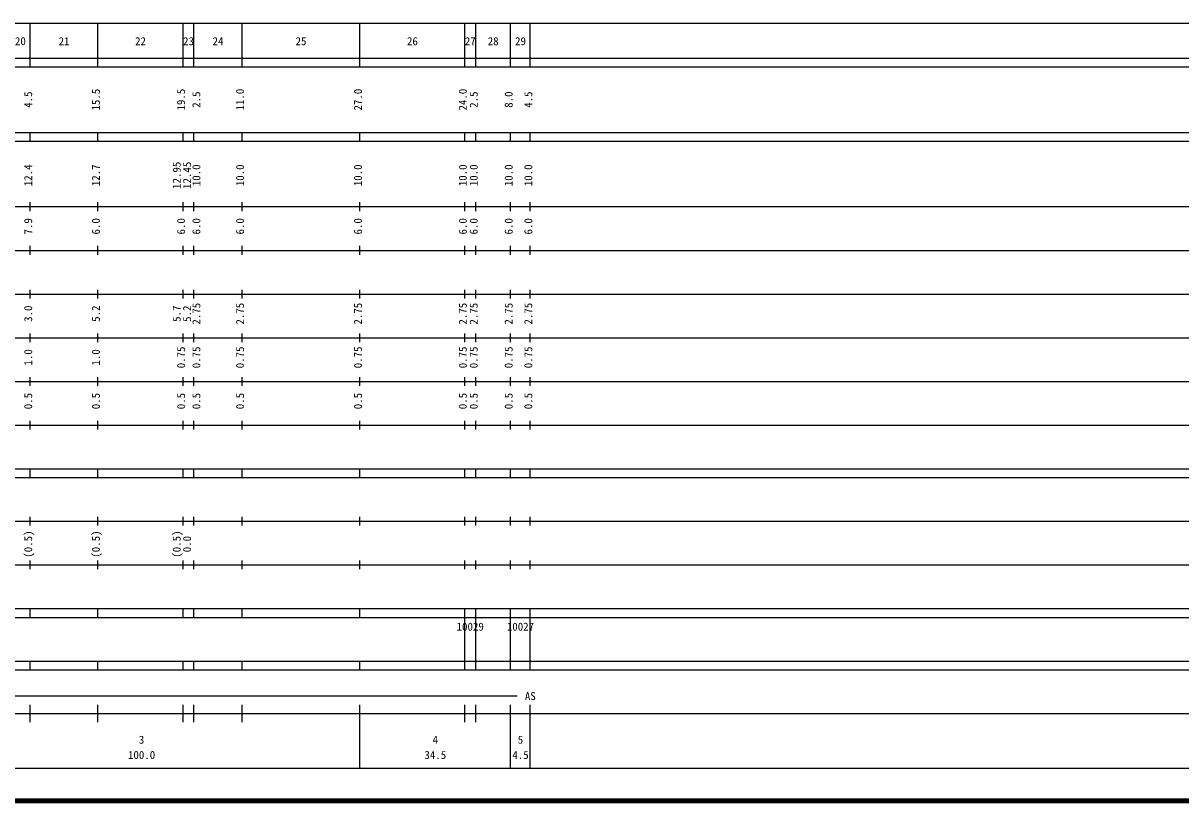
# Model space of a CAD drawing. Units: millimetres on the paper, enlarged 1000 times. Extents: x 40000 to 680000, y 20000 to 380000.
# Drawn here: x 190885 to 455938, y 20000 to 198000 of the extents above; entities that cross this region are included whole.
import ezdxf
from ezdxf.enums import TextEntityAlignment as Align

# ---------------------------------------------------------------- set-up
doc = ezdxf.new("R2010")
doc.units = ezdxf.units.MM
doc.header["$LTSCALE"] = 1000
doc.layers.add('S-TTL', color=2, linetype='Continuous', lineweight=140)
doc.layers.add('S-TTL-BAND', color=7, linetype='Continuous', lineweight=25)
doc.styles.add('ＭＳ ゴシック', font='')
doc.styles.get('ＭＳ ゴシック').set_extended_font_data('MS Gothic')

msp = doc.modelspace()

# ---------------------------------------------------------------- linework, layer by layer
at = {"layer": 'S-TTL'}
msp.add_line((40000, 20000), (680000, 20000), dxfattribs=at)
at = {"layer": 'S-TTL-BAND'}
for p, q in [((68000, 198000), (579000, 198000)), ((192500, 188000), (192500, 198000)), ((208000, 188000), (208000, 198000)), ((227500, 188000), (227500, 198000)), ((230000, 188000), (230000, 198000)), ((241000, 188000), (241000, 198000)), ((268000, 188000), (268000, 198000)), ((292000, 188000), (292000, 198000)), ((294500, 188000), (294500, 198000)), ((302500, 188000), (302500, 198000)), ((307000, 188000), (307000, 198000)), ((40000, 190000), (579000, 190000)), ((40000, 188000), (579000, 188000)), ((40000, 173000), (579000, 173000)), ((192500, 171000), (192500, 173000)), ((208000, 171000), (208000, 173000)), ((227500, 171000), (227500, 173000)), ((230000, 171000), (230000, 173000)), ((241000, 171000), (241000, 173000)), ((268000, 171000), (268000, 173000)), ((292000, 171000), (292000, 173000)), ((294500, 171000), (294500, 173000)), ((302500, 171000), (302500, 173000)), ((307000, 171000), (307000, 173000)), ((40000, 171000), (579000, 171000)), ((192500, 155000), (192500, 157000)), ((208000, 155000), (208000, 157000)), ((227500, 155000), (227500, 157000)), ((230000, 155000), (230000, 157000)), ((241000, 155000), (241000, 157000)), ((268000, 155000), (268000, 157000)), ((292000, 155000), (292000, 157000)), ((294500, 155000), (294500, 157000)), ((302500, 155000), (302500, 157000)), ((307000, 155000), (307000, 157000)), ((40000, 156000), (579000, 156000)), ((46000, 146000), (579000, 146000)), ((192500, 145000), (192500, 147000)), ((208000, 145000), (208000, 147000)), ((227500, 145000), (227500, 147000)), ((230000, 145000), (230000, 147000)), ((241000, 145000), (241000, 147000)), ((268000, 145000), (268000, 147000)), ((292000, 145000), (292000, 147000)), ((294500, 145000), (294500, 147000)), ((302500, 145000), (302500, 147000)), ((307000, 145000), (307000, 147000)), ((52000, 136000), (579000, 136000)), ((192500, 135000), (192500, 137000)), ((208000, 135000), (208000, 137000)), ((227500, 135000), (227500, 137000)), ((230000, 135000), (230000, 137000)), ((241000, 135000), (241000, 137000)), ((268000, 135000), (268000, 137000)), ((292000, 135000), (292000, 137000)), ((294500, 135000), (294500, 137000)), ((302500, 135000), (302500, 137000)), ((307000, 135000), (307000, 137000)), ((46000, 126000), (579000, 126000)), ((192500, 125000), (192500, 127000)), ((208000, 125000), (208000, 127000)), ((227500, 125000), (227500, 127000)), ((230000, 125000), (230000, 127000)), ((241000, 125000), (241000, 127000)), ((268000, 125000), (268000, 127000)), ((292000, 125000), (292000, 127000)), ((294500, 125000), (294500, 127000)), ((302500, 125000), (302500, 127000)), ((307000, 125000), (307000, 127000)), ((192500, 115000), (192500, 117000)), ((208000, 115000), (208000, 117000)), ((227500, 115000), (227500, 117000)), ((230000, 115000), (230000, 117000)), ((241000, 115000), (241000, 117000)), ((268000, 115000), (268000, 117000)), ((292000, 115000), (292000, 117000)), ((294500, 115000), (294500, 117000)), ((302500, 115000), (302500, 117000)), ((307000, 115000), (307000, 117000)), ((52000, 116000), (579000, 116000)), ((192500, 105000), (192500, 107000)), ((208000, 105000), (208000, 107000)), ((227500, 105000), (227500, 107000)), ((230000, 105000), (230000, 107000)), ((241000, 105000), (241000, 107000)), ((268000, 105000), (268000, 107000)), ((292000, 105000), (292000, 107000)), ((294500, 105000), (294500, 107000)), ((302500, 105000), (302500, 107000)), ((307000, 105000), (307000, 107000)), ((46000, 106000), (579000, 106000)), ((40000, 96000), (579000, 96000)), ((192500, 94000), (192500, 96000)), ((208000, 94000), (208000, 96000)), ((227500, 94000), (227500, 96000)), ((230000, 94000), (230000, 96000)), ((241000, 94000), (241000, 96000)), ((268000, 94000), (268000, 96000)), ((292000, 94000), (292000, 96000)), ((294500, 94000), (294500, 96000)), ((302500, 94000), (302500, 96000)), ((307000, 94000), (307000, 96000)), ((40000, 94000), (579000, 94000)), ((192500, 83000), (192500, 85000)), ((208000, 83000), (208000, 85000)), ((227500, 83000), (227500, 85000)), ((230000, 83000), (230000, 85000)), ((241000, 83000), (241000, 85000)), ((268000, 83000), (268000, 85000)), ((292000, 83000), (292000, 85000)), ((294500, 83000), (294500, 85000)), ((302500, 83000), (302500, 85000)), ((307000, 83000), (307000, 85000)), ((49000, 84000), (579000, 84000)), ((192500, 73000), (192500, 75000)), ((208000, 73000), (208000, 75000)), ((227500, 73000), (227500, 75000)), ((230000, 73000), (230000, 75000)), ((241000, 73000), (241000, 75000)), ((268000, 73000), (268000, 75000)), ((292000, 73000), (292000, 75000)), ((294500, 73000), (294500, 75000)), ((302500, 73000), (302500, 75000)), ((307000, 73000), (307000, 75000)), ((40000, 74000), (579000, 74000)), ((40000, 64000), (579000, 64000)), ((192500, 62000), (192500, 64000)), ((208000, 62000), (208000, 64000)), ((227500, 62000), (227500, 64000)), ((230000, 62000), (230000, 64000)), ((241000, 62000), (241000, 64000)), ((268000, 62000), (268000, 64000)), ((292000, 62000), (292000, 64000)), ((294500, 62000), (294500, 64000)), ((302500, 62000), (302500, 64000)), ((307000, 62000), (307000, 64000)), ((40000, 62000), (579000, 62000)), ((292000, 52000), (292000, 62000)), ((294500, 52000), (294500, 62000)), ((302500, 52000), (302500, 62000)), ((307000, 52000), (307000, 62000)), ((40000, 52000), (579000, 52000)), ((192500, 50000), (192500, 52000)), ((208000, 50000), (208000, 52000)), ((227500, 50000), (227500, 52000)), ((230000, 50000), (230000, 52000)), ((241000, 50000), (241000, 52000)), ((268000, 50000), (268000, 52000)), ((292000, 50000), (292000, 52000)), ((294500, 50000), (294500, 52000)), ((302500, 50000), (302500, 52000)), ((307000, 50000), (307000, 52000)), ((40000, 50000), (579000, 50000)), ((71000, 44000), (304000, 44000)), ((40000, 40000), (579000, 40000)), ((192500, 38000), (192500, 42000)), ((208000, 38000), (208000, 42000)), ((227500, 38000), (227500, 42000)), ((230000, 38000), (230000, 42000)), ((241000, 38000), (241000, 42000)), ((268000, 27500), (268000, 42000)), ((292000, 38000), (292000, 42000)), ((294500, 38000), (294500, 42000)), ((302500, 27500), (302500, 42000)), ((307000, 27500), (307000, 42000)), ((68000, 27500), (579000, 27500))]:
    msp.add_line(p, q, dxfattribs=at)

# ---------------------------------------------------------------- texts
at = {"layer": 'S-TTL-BAND', "style": 'ＭＳ ゴシック'}
for s, p in [('20', (190250, 192405)), ('21', (200250, 192405)), ('22', (217750, 192405)), ('23', (228750, 192405)), ('24', (235500, 192405)), ('25', (254500, 192405)), ('26', (280000, 192405)), ('27', (293250, 192405)), ('28', (298500, 192405)), ('29', (304750, 192405)), ('AS', (307000, 42500)), ('3', (218000, 32523)), ('4', (285250, 32523)), ('5', (304750, 32523)), ('100.0', (218000, 29033)), ('34.5', (285250, 29033)), ('4.5', (304750, 29033))]:
    msp.add_text(s, height=1833, dxfattribs=at).set_placement(p, align=Align.BOTTOM_CENTER)
for s, p in [('4.5', (193500, 180500)), ('15.5', (209000, 180500)), ('19.5', (228500, 180500)), ('2.5', (232000, 180500)), ('11.0', (242000, 180500)), ('27.0', (269000, 180500)), ('24.0', (293000, 180500)), ('2.5', (295500, 180500)), ('8.0', (303500, 180500)), ('4.5', (308000, 180500)), ('12.4', (193500, 163174)), ('12.7', (209000, 163174)), ('12.95', (227500, 163174)), ('12.45', (229870, 163174)), ('10.0', (232000, 163174)), ('10.0', (242000, 163174)), ('10.0', (269000, 163174)), ('10.0', (293000, 163174)), ('10.0', (295500, 163174)), ('10.0', (303500, 163174)), ('10.0', (308000, 163174)), ('7.9', (193500, 151500)), ('6.0', (209000, 151500)), ('6.0', (228500, 151500)), ('6.0', (232000, 151500)), ('6.0', (242000, 151500)), ('6.0', (269000, 151500)), ('6.0', (293000, 151500)), ('6.0', (295500, 151500)), ('6.0', (303500, 151500)), ('6.0', (308000, 151500)), ('3.0', (193500, 131500)), ('5.2', (209000, 131500)), ('5.7', (227500, 131500)), ('5.2', (229870, 131500)), ('2.75', (232000, 131500)), ('2.75', (242000, 131500)), ('2.75', (269000, 131500)), ('2.75', (293000, 131500)), ('2.75', (295500, 131500)), ('2.75', (303500, 131500)), ('2.75', (308000, 131500)), ('1.0', (193500, 121500)), ('1.0', (209000, 121500)), ('0.75', (228500, 121500)), ('0.75', (232000, 121500)), ('0.75', (242000, 121500)), ('0.75', (269000, 121500)), ('0.75', (293000, 121500)), ('0.75', (295500, 121500)), ('0.75', (303500, 121500)), ('0.75', (308000, 121500)), ('0.5', (193500, 111500)), ('0.5', (209000, 111500)), ('0.5', (228500, 111500)), ('0.5', (232000, 111500)), ('0.5', (242000, 111500)), ('0.5', (269000, 111500)), ('0.5', (293000, 111500)), ('0.5', (295500, 111500)), ('0.5', (303500, 111500)), ('0.5', (308000, 111500)), ('(0.5)', (193500, 78764)), ('(0.5)', (209000, 78764)), ('(0.5)', (227500, 78764)), ('0.0', (229870, 78764))]:
    msp.add_text(s, height=1833, rotation=90, dxfattribs=at).set_placement(p, align=Align.BOTTOM_CENTER)
for s, p in [('10029', (290125, 58405)), ('10027', (301625, 58405))]:
    msp.add_text(s, height=1833, dxfattribs=at).set_placement(p, align=Align.BOTTOM_LEFT)

doc.saveas('drawing.dxf')
